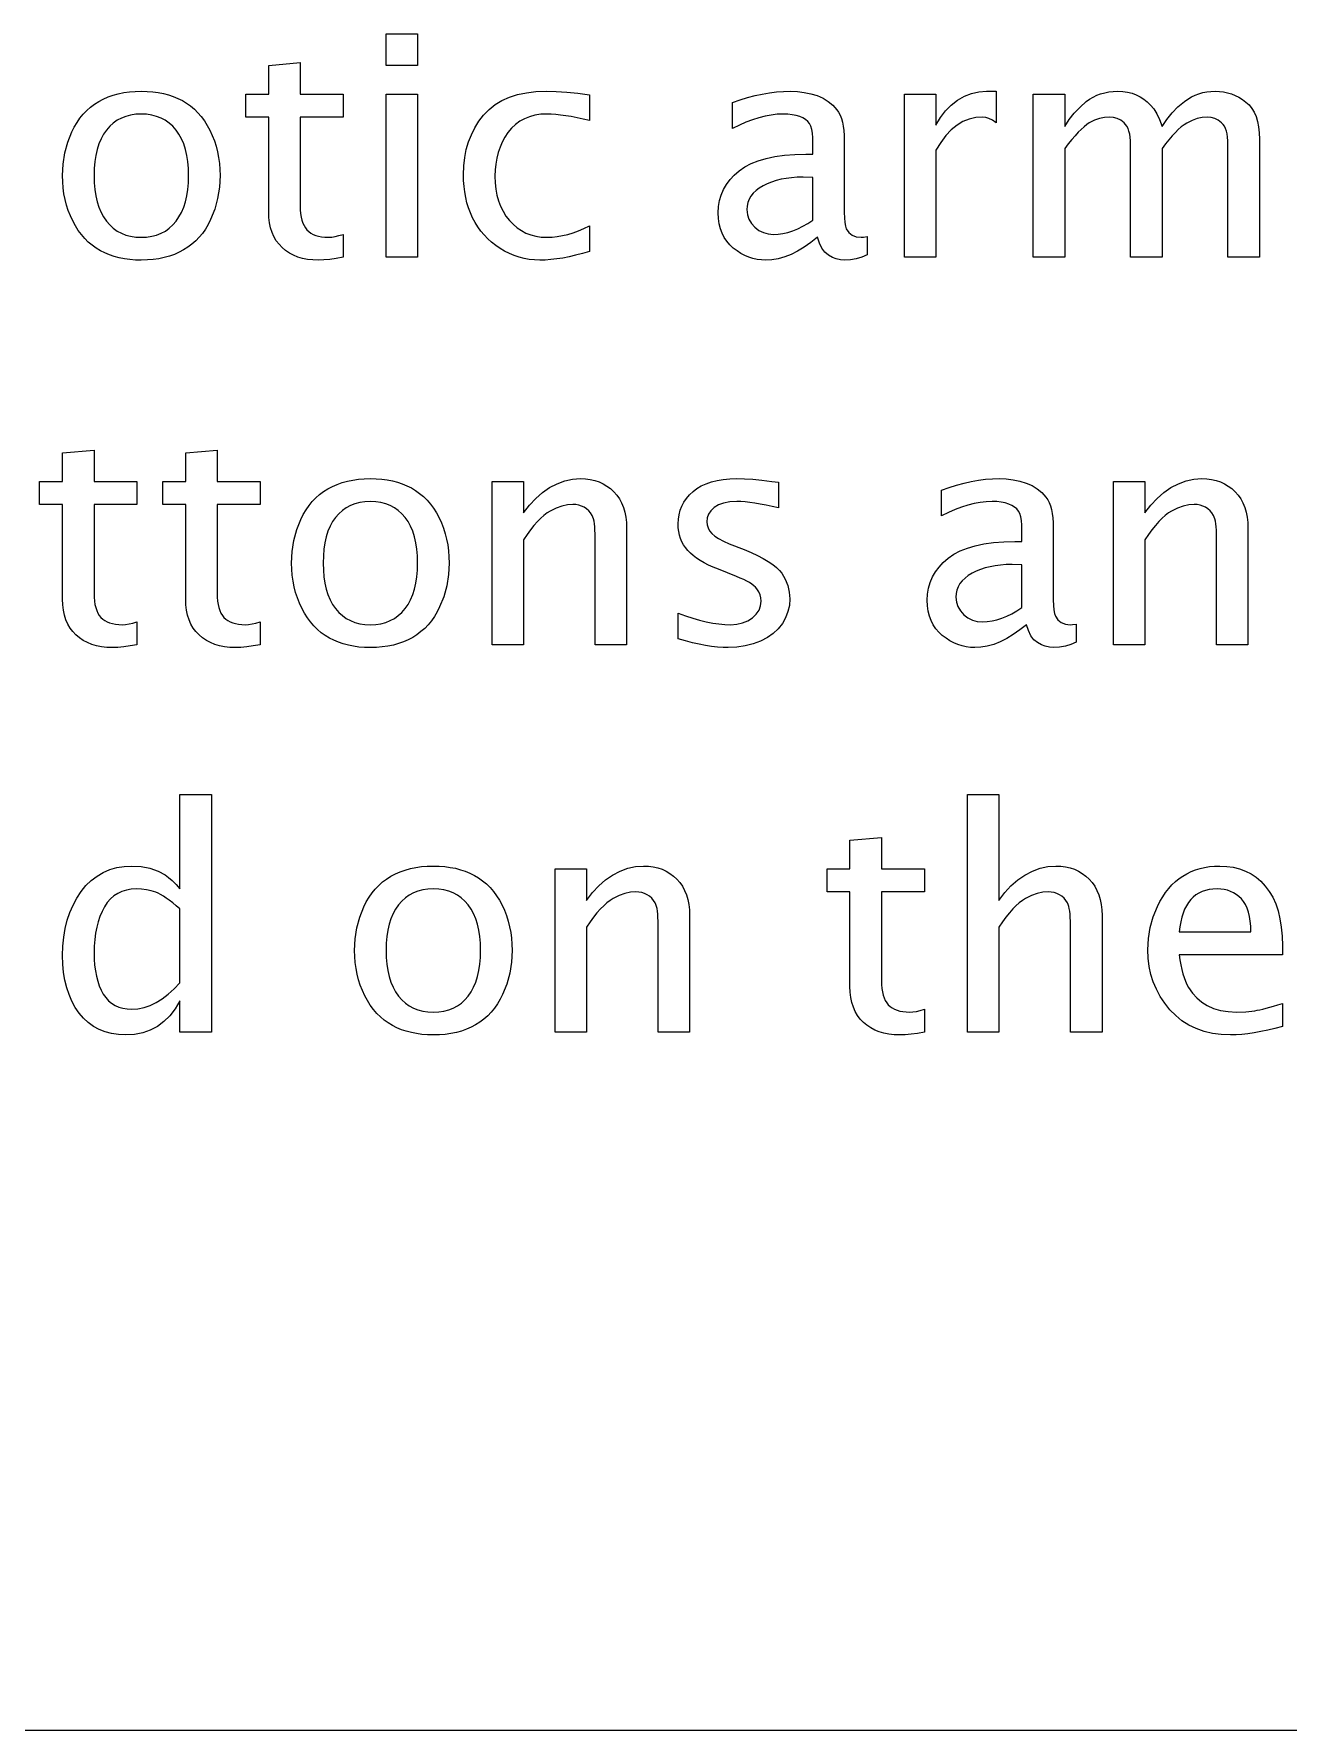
# Model space of a CAD drawing. Header units: inches. Extents: x 0 to 12, y -0.6 to 8.
# Drawn here: x 7.337 to 8.74, y 0 to 1.898 of the extents above; entities that cross this region are included whole.
import ezdxf

# ---------------------------------------------------------------- set-up
doc = ezdxf.new("R2010")
doc.units = ezdxf.units.IN
doc.header["$MEASUREMENT"] = 0

msp = doc.modelspace()

# ---------------------------------------------------------------- linework, layer by layer
at = {"color": 7, "linetype": 'Continuous'}
msp.add_line((0.5, 0), (11.5, 0), dxfattribs=at)
at = {"color": 7, "linetype": 'Continuous', "flags": 128}
for points in [[(7.7308, 1.8631), (7.7308, 1.8984), (7.7308, 1.8984), (7.766, 1.8984), (7.766, 1.8984), (7.766, 1.8631), (7.766, 1.8631), (7.7308, 1.8631)], [(7.6827, 1.6484), (7.675, 1.647), (7.6678, 1.646), (7.6612, 1.6454), (7.655, 1.6452), (7.655, 1.6452), (7.6488, 1.6454), (7.6429, 1.6461), (7.6373, 1.6472), (7.6321, 1.6487), (7.6272, 1.6507), (7.6226, 1.6531), (7.6183, 1.656), (7.6144, 1.6593), (7.6109, 1.663), (7.6078, 1.667), (7.6052, 1.6715), (7.6031, 1.6763), (7.6015, 1.6815), (7.6003, 1.6871), (7.5996, 1.693), (7.5994, 1.6993), (7.5994, 1.6993), (7.5994, 1.8054), (7.5994, 1.8054), (7.5737, 1.8054), (7.5737, 1.8054), (7.5737, 1.8311), (7.5737, 1.8311), (7.5994, 1.8311), (7.5994, 1.8311), (7.5994, 1.8631), (7.5994, 1.8631), (7.6346, 1.8663), (7.6346, 1.8663), (7.6346, 1.8311), (7.6346, 1.8311), (7.6827, 1.8311), (7.6827, 1.8311), (7.6827, 1.8054), (7.6827, 1.8054), (7.6346, 1.8054), (7.6346, 1.8054), (7.6346, 1.706), (7.6346, 1.706), (7.6347, 1.7015), (7.6351, 1.6973), (7.6357, 1.6934), (7.6365, 1.6899), (7.6376, 1.6867), (7.6389, 1.6838), (7.6404, 1.6812), (7.6422, 1.679), (7.6442, 1.6771), (7.6465, 1.6754), (7.6491, 1.674), (7.652, 1.6729), (7.6552, 1.672), (7.6586, 1.6713), (7.6623, 1.671), (7.6663, 1.6708), (7.6663, 1.6708), (7.6699, 1.671), (7.6738, 1.6716), (7.678, 1.6726), (7.6827, 1.674), (7.6827, 1.674), (7.6827, 1.6484)], [(7.4567, 1.6452), (7.4502, 1.6453), (7.444, 1.6458), (7.4379, 1.6467), (7.4321, 1.6478), (7.4264, 1.6493), (7.421, 1.6511), (7.4158, 1.6533), (7.4109, 1.6558), (7.4061, 1.6586), (7.4016, 1.6618), (7.3974, 1.6654), (7.3934, 1.6694), (7.3897, 1.6738), (7.3862, 1.6785), (7.383, 1.6836), (7.38, 1.6891), (7.3773, 1.6949), (7.375, 1.7008), (7.373, 1.7069), (7.3714, 1.7131), (7.3702, 1.7196), (7.3693, 1.7262), (7.3688, 1.7329), (7.3686, 1.7398), (7.3686, 1.7398), (7.3692, 1.7528), (7.3712, 1.7652), (7.3744, 1.7772), (7.379, 1.7887), (7.3817, 1.7942), (7.3848, 1.7993), (7.3881, 1.8041), (7.3917, 1.8086), (7.3956, 1.8126), (7.3998, 1.8164), (7.4043, 1.8197), (7.4092, 1.8228), (7.4142, 1.8255), (7.4196, 1.8278), (7.4251, 1.8298), (7.431, 1.8314), (7.437, 1.8327), (7.4434, 1.8336), (7.4499, 1.8341), (7.4567, 1.8343), (7.4567, 1.8343), (7.4632, 1.8341), (7.4695, 1.8336), (7.4756, 1.8328), (7.4814, 1.8317), (7.487, 1.8302), (7.4924, 1.8284), (7.4976, 1.8262), (7.5027, 1.8238), (7.5074, 1.821), (7.5119, 1.8178), (7.5162, 1.8142), (7.5202, 1.8102), (7.5239, 1.8058), (7.5274, 1.8011), (7.5306, 1.796), (7.5336, 1.7905), (7.5362, 1.7847), (7.5385, 1.7788), (7.5405, 1.7726), (7.5421, 1.7664), (7.5433, 1.76), (7.5442, 1.7534), (7.5447, 1.7467), (7.5449, 1.7398), (7.5449, 1.7398), (7.5442, 1.7268), (7.5422, 1.7142), (7.5389, 1.7021), (7.5343, 1.6906), (7.5316, 1.6851), (7.5285, 1.68), (7.5251, 1.6752), (7.5215, 1.6708), (7.5176, 1.6667), (7.5134, 1.663), (7.5089, 1.6596), (7.5041, 1.6566), (7.499, 1.654), (7.4938, 1.6516), (7.4882, 1.6496), (7.4825, 1.648), (7.4764, 1.6468), (7.4701, 1.6459), (7.4635, 1.6454), (7.4567, 1.6452)], [(7.7308, 1.6484), (7.7308, 1.8311), (7.7308, 1.8311), (7.766, 1.8311), (7.766, 1.8311), (7.766, 1.6484), (7.766, 1.6484), (7.7308, 1.6484)], [(7.9583, 1.6548), (7.9505, 1.6526), (7.9429, 1.6506), (7.9355, 1.6489), (7.9285, 1.6476), (7.9217, 1.6465), (7.9152, 1.6458), (7.9089, 1.6453), (7.9029, 1.6452), (7.9029, 1.6452), (7.8969, 1.6454), (7.891, 1.646), (7.8853, 1.647), (7.8796, 1.6484), (7.8741, 1.6503), (7.8687, 1.6526), (7.8634, 1.6552), (7.8583, 1.6583), (7.8534, 1.6617), (7.8488, 1.6653), (7.8445, 1.6692), (7.8404, 1.6734), (7.8368, 1.6778), (7.8334, 1.6825), (7.8304, 1.6875), (7.8276, 1.6927), (7.8252, 1.6981), (7.8231, 1.7037), (7.8213, 1.7094), (7.8199, 1.7154), (7.8188, 1.7215), (7.818, 1.7278), (7.8175, 1.7342), (7.8173, 1.7408), (7.8173, 1.7408), (7.8177, 1.7506), (7.8187, 1.76), (7.8205, 1.7689), (7.823, 1.7775), (7.8262, 1.7856), (7.83, 1.7934), (7.8346, 1.8006), (7.8399, 1.8075), (7.846, 1.8138), (7.8528, 1.8193), (7.8604, 1.8238), (7.8688, 1.8276), (7.8779, 1.8305), (7.8878, 1.8326), (7.8985, 1.8339), (7.91, 1.8343), (7.91, 1.8343), (7.9212, 1.834), (7.9329, 1.8333), (7.9454, 1.832), (7.9583, 1.8303), (7.9583, 1.8303), (7.9583, 1.8014), (7.9583, 1.8014), (7.9512, 1.8031), (7.9445, 1.8046), (7.938, 1.8058), (7.9319, 1.8068), (7.9261, 1.8076), (7.9207, 1.8082), (7.9156, 1.8086), (7.9109, 1.8087), (7.9109, 1.8087), (7.9038, 1.8084), (7.8973, 1.8073), (7.8912, 1.8057), (7.8855, 1.8035), (7.8803, 1.8006), (7.8755, 1.797), (7.8711, 1.7929), (7.8672, 1.788), (7.8638, 1.7828), (7.8608, 1.7773), (7.8583, 1.7715), (7.8562, 1.7655), (7.8546, 1.7593), (7.8535, 1.7528), (7.8528, 1.7461), (7.8526, 1.7391), (7.8526, 1.7391), (7.8528, 1.7317), (7.8536, 1.7246), (7.8548, 1.7179), (7.8566, 1.7115), (7.8589, 1.7055), (7.8617, 1.6999), (7.8649, 1.6946), (7.8687, 1.6897), (7.8729, 1.6853), (7.8775, 1.6814), (7.8822, 1.6782), (7.8873, 1.6755), (7.8927, 1.6735), (7.8984, 1.672), (7.9044, 1.6711), (7.9108, 1.6708), (7.9108, 1.6708), (7.9166, 1.671), (7.9224, 1.6716), (7.9283, 1.6726), (7.9342, 1.674), (7.9402, 1.6758), (7.9462, 1.678), (7.9522, 1.6806), (7.9583, 1.6837), (7.9583, 1.6837), (7.9583, 1.6548)], [(8.2135, 1.6708), (8.2061, 1.6649), (8.1987, 1.6597), (8.1914, 1.6553), (8.1841, 1.6517), (8.1769, 1.6488), (8.1697, 1.6468), (8.1627, 1.6456), (8.1557, 1.6452), (8.1557, 1.6452), (8.1508, 1.6454), (8.1461, 1.646), (8.1414, 1.6471), (8.1369, 1.6486), (8.1324, 1.6504), (8.1279, 1.6528), (8.1236, 1.6556), (8.1193, 1.6587), (8.1154, 1.6623), (8.112, 1.6663), (8.1091, 1.6706), (8.1068, 1.6753), (8.1049, 1.6804), (8.1036, 1.686), (8.1028, 1.6919), (8.1026, 1.6982), (8.1026, 1.6982), (8.1029, 1.7051), (8.104, 1.7118), (8.1059, 1.7181), (8.1084, 1.7242), (8.1117, 1.7299), (8.1157, 1.7353), (8.1204, 1.7404), (8.1259, 1.7452), (8.1322, 1.7496), (8.1393, 1.7533), (8.1474, 1.7565), (8.1562, 1.7591), (8.166, 1.7612), (8.1767, 1.7626), (8.1882, 1.7635), (8.2006, 1.7638), (8.2006, 1.7638), (8.2083, 1.7638), (8.2083, 1.7638), (8.2083, 1.7822), (8.2083, 1.7822), (8.2081, 1.7873), (8.2074, 1.7916), (8.2063, 1.7952), (8.2048, 1.798), (8.2028, 1.8004), (8.2002, 1.8025), (8.1972, 1.8043), (8.1937, 1.8058), (8.1897, 1.8071), (8.1853, 1.808), (8.1804, 1.8085), (8.175, 1.8087), (8.175, 1.8087), (8.1685, 1.8084), (8.1618, 1.8076), (8.155, 1.8064), (8.148, 1.8046), (8.1409, 1.8024), (8.1336, 1.7996), (8.1262, 1.7964), (8.1186, 1.7926), (8.1186, 1.7926), (8.1186, 1.8215), (8.1186, 1.8215), (8.1271, 1.8245), (8.1354, 1.8271), (8.1437, 1.8293), (8.1518, 1.8311), (8.1598, 1.8325), (8.1676, 1.8335), (8.1754, 1.8341), (8.183, 1.8343), (8.183, 1.8343), (8.1911, 1.834), (8.1988, 1.833), (8.2062, 1.8315), (8.2133, 1.8293), (8.2199, 1.8264), (8.2257, 1.8229), (8.2309, 1.8186), (8.2353, 1.8136), (8.2373, 1.8107), (8.2389, 1.8074), (8.2404, 1.8037), (8.2415, 1.7996), (8.2424, 1.7951), (8.2431, 1.7902), (8.2434, 1.7848), (8.2436, 1.7791), (8.2436, 1.7791), (8.2436, 1.6985), (8.2436, 1.6985), (8.2437, 1.6924), (8.2442, 1.6873), (8.2449, 1.6833), (8.2459, 1.6804), (8.2487, 1.6763), (8.2525, 1.6733), (8.2571, 1.6714), (8.2624, 1.6708), (8.2624, 1.6708), (8.2653, 1.671), (8.2692, 1.6715), (8.2692, 1.6715), (8.2692, 1.6512), (8.2692, 1.6512), (8.2633, 1.6486), (8.2571, 1.6467), (8.2506, 1.6456), (8.2438, 1.6452), (8.2438, 1.6452), (8.2392, 1.6455), (8.2347, 1.6466), (8.2303, 1.6483), (8.2259, 1.6507), (8.2219, 1.654), (8.2185, 1.6585), (8.2157, 1.6641), (8.2135, 1.6708)], [(8.3109, 1.6484), (8.3109, 1.8311), (8.3109, 1.8311), (8.3462, 1.8311), (8.3462, 1.8311), (8.3462, 1.7961), (8.3462, 1.7961), (8.3512, 1.8047), (8.3569, 1.8123), (8.3633, 1.8188), (8.3704, 1.8243), (8.3781, 1.8287), (8.3861, 1.8318), (8.3943, 1.8337), (8.4029, 1.8343), (8.4029, 1.8343), (8.4081, 1.8343), (8.4135, 1.8343), (8.4135, 1.8343), (8.4135, 1.799), (8.4135, 1.799), (8.4094, 1.8018), (8.4055, 1.8038), (8.4019, 1.805), (8.3984, 1.8054), (8.3984, 1.8054), (8.3908, 1.8048), (8.3835, 1.8031), (8.3765, 1.8002), (8.3698, 1.7961), (8.3634, 1.7909), (8.3573, 1.7846), (8.3516, 1.777), (8.3462, 1.7683), (8.3462, 1.7683), (8.3462, 1.6484), (8.3462, 1.6484), (8.3109, 1.6484)], [(8.4551, 1.6484), (8.4551, 1.8311), (8.4551, 1.8311), (8.4904, 1.8311), (8.4904, 1.8311), (8.4904, 1.7949), (8.4904, 1.7949), (8.4954, 1.8026), (8.5011, 1.8098), (8.5075, 1.8165), (8.5145, 1.8226), (8.5182, 1.8253), (8.5222, 1.8277), (8.5263, 1.8297), (8.5306, 1.8314), (8.5352, 1.8326), (8.5398, 1.8335), (8.5447, 1.8341), (8.5497, 1.8343), (8.5497, 1.8343), (8.5555, 1.834), (8.5608, 1.8333), (8.5659, 1.832), (8.5705, 1.8302), (8.5748, 1.828), (8.5789, 1.8253), (8.5828, 1.8223), (8.5865, 1.8188), (8.59, 1.8145), (8.5933, 1.8091), (8.5965, 1.8025), (8.5994, 1.7948), (8.5994, 1.7948), (8.6046, 1.8028), (8.6105, 1.8101), (8.6171, 1.8168), (8.6243, 1.8228), (8.6282, 1.8255), (8.6321, 1.8278), (8.6363, 1.8298), (8.6405, 1.8314), (8.6449, 1.8327), (8.6494, 1.8336), (8.6541, 1.8341), (8.6589, 1.8343), (8.6589, 1.8343), (8.6636, 1.8341), (8.6682, 1.8335), (8.6726, 1.8326), (8.6769, 1.8313), (8.6811, 1.8296), (8.6852, 1.8275), (8.6893, 1.825), (8.6931, 1.8222), (8.6967, 1.819), (8.6998, 1.8151), (8.7024, 1.8108), (8.7045, 1.8058), (8.7062, 1.8003), (8.7074, 1.7943), (8.7081, 1.7877), (8.7083, 1.7806), (8.7083, 1.7806), (8.7083, 1.6484), (8.7083, 1.6484), (8.6731, 1.6484), (8.6731, 1.6484), (8.6731, 1.7745), (8.6731, 1.7745), (8.673, 1.7789), (8.6726, 1.7828), (8.6721, 1.7864), (8.6713, 1.7896), (8.6703, 1.7925), (8.6691, 1.795), (8.6676, 1.7971), (8.6659, 1.7989), (8.6622, 1.8018), (8.6584, 1.8038), (8.6542, 1.805), (8.6499, 1.8054), (8.6499, 1.8054), (8.6444, 1.805), (8.6387, 1.8037), (8.6329, 1.8016), (8.627, 1.7986), (8.624, 1.7967), (8.6208, 1.7943), (8.6175, 1.7914), (8.6142, 1.7881), (8.6106, 1.7843), (8.607, 1.78), (8.6033, 1.7753), (8.5994, 1.7701), (8.5994, 1.7701), (8.5994, 1.6484), (8.5994, 1.6484), (8.5641, 1.6484), (8.5641, 1.6484), (8.5641, 1.7744), (8.5641, 1.7744), (8.564, 1.7788), (8.5637, 1.7827), (8.5631, 1.7863), (8.5623, 1.7896), (8.5612, 1.7925), (8.56, 1.795), (8.5585, 1.7971), (8.5568, 1.7989), (8.5531, 1.8018), (8.5492, 1.8038), (8.545, 1.805), (8.5405, 1.8054), (8.5405, 1.8054), (8.5349, 1.805), (8.5293, 1.8038), (8.5236, 1.8017), (8.5179, 1.7988), (8.515, 1.7969), (8.512, 1.7945), (8.5087, 1.7916), (8.5054, 1.7883), (8.5019, 1.7844), (8.4982, 1.7801), (8.4943, 1.7753), (8.4904, 1.77), (8.4904, 1.77), (8.4904, 1.6484), (8.4904, 1.6484), (8.4551, 1.6484)], [(7.4566, 1.6708), (7.4627, 1.6711), (7.4685, 1.6719), (7.4739, 1.6733), (7.479, 1.6753), (7.4837, 1.6778), (7.488, 1.6809), (7.492, 1.6846), (7.4957, 1.6888), (7.4989, 1.6935), (7.5018, 1.6987), (7.5042, 1.7044), (7.5062, 1.7105), (7.5077, 1.7172), (7.5088, 1.7243), (7.5094, 1.7318), (7.5096, 1.7398), (7.5096, 1.7398), (7.5094, 1.7479), (7.5088, 1.7555), (7.5077, 1.7625), (7.5061, 1.7692), (7.5042, 1.7753), (7.5018, 1.781), (7.4989, 1.7861), (7.4956, 1.7908), (7.492, 1.795), (7.488, 1.7986), (7.4836, 1.8017), (7.4789, 1.8042), (7.4739, 1.8061), (7.4684, 1.8075), (7.4627, 1.8084), (7.4566, 1.8087), (7.4566, 1.8087), (7.4506, 1.8084), (7.4448, 1.8075), (7.4395, 1.8061), (7.4344, 1.8042), (7.4297, 1.8017), (7.4254, 1.7986), (7.4214, 1.795), (7.4177, 1.7908), (7.4145, 1.7861), (7.4117, 1.781), (7.4093, 1.7753), (7.4073, 1.7692), (7.4058, 1.7625), (7.4047, 1.7555), (7.404, 1.7479), (7.4038, 1.7398), (7.4038, 1.7398), (7.404, 1.7318), (7.4047, 1.7243), (7.4058, 1.7172), (7.4073, 1.7105), (7.4093, 1.7044), (7.4117, 1.6987), (7.4145, 1.6935), (7.4177, 1.6888), (7.4214, 1.6846), (7.4254, 1.6809), (7.4297, 1.6778), (7.4344, 1.6753), (7.4395, 1.6733), (7.4448, 1.6719), (7.4506, 1.6711), (7.4566, 1.6708)], [(8.2083, 1.6901), (8.2083, 1.7378), (8.2083, 1.7378), (8.1975, 1.7381), (8.1975, 1.7381), (8.1909, 1.738), (8.1846, 1.7375), (8.1786, 1.7367), (8.1729, 1.7357), (8.1675, 1.7343), (8.1623, 1.7326), (8.1574, 1.7306), (8.1527, 1.7283), (8.1484, 1.7258), (8.1448, 1.723), (8.1417, 1.72), (8.1391, 1.7168), (8.1372, 1.7133), (8.1358, 1.7096), (8.1349, 1.7058), (8.1346, 1.7017), (8.1346, 1.7017), (8.1352, 1.6961), (8.1368, 1.691), (8.1396, 1.6863), (8.1435, 1.682), (8.1481, 1.6785), (8.1531, 1.676), (8.1585, 1.6745), (8.1643, 1.674), (8.1643, 1.674), (8.1696, 1.6743), (8.175, 1.675), (8.1804, 1.6763), (8.1859, 1.678), (8.1915, 1.6803), (8.1971, 1.6831), (8.2027, 1.6863), (8.2083, 1.6901)], [(7.4519, 1.2148), (7.4442, 1.2134), (7.437, 1.2124), (7.4304, 1.2118), (7.4243, 1.2116), (7.4243, 1.2116), (7.4181, 1.2118), (7.4122, 1.2125), (7.4066, 1.2136), (7.4013, 1.2151), (7.3964, 1.2171), (7.3918, 1.2195), (7.3876, 1.2224), (7.3836, 1.2257), (7.3801, 1.2294), (7.3771, 1.2334), (7.3744, 1.2379), (7.3723, 1.2427), (7.3707, 1.2479), (7.3695, 1.2535), (7.3688, 1.2594), (7.3686, 1.2657), (7.3686, 1.2657), (7.3686, 1.3718), (7.3686, 1.3718), (7.3429, 1.3718), (7.3429, 1.3718), (7.3429, 1.3975), (7.3429, 1.3975), (7.3686, 1.3975), (7.3686, 1.3975), (7.3686, 1.4295), (7.3686, 1.4295), (7.4038, 1.4327), (7.4038, 1.4327), (7.4038, 1.3975), (7.4038, 1.3975), (7.4519, 1.3975), (7.4519, 1.3975), (7.4519, 1.3718), (7.4519, 1.3718), (7.4038, 1.3718), (7.4038, 1.3718), (7.4038, 1.2724), (7.4038, 1.2724), (7.4039, 1.2679), (7.4043, 1.2637), (7.4049, 1.2598), (7.4057, 1.2563), (7.4068, 1.2531), (7.4081, 1.2502), (7.4097, 1.2476), (7.4114, 1.2454), (7.4135, 1.2435), (7.4158, 1.2418), (7.4184, 1.2404), (7.4213, 1.2393), (7.4244, 1.2384), (7.4278, 1.2377), (7.4315, 1.2374), (7.4355, 1.2372), (7.4355, 1.2372), (7.4391, 1.2374), (7.443, 1.238), (7.4473, 1.239), (7.4519, 1.2404), (7.4519, 1.2404), (7.4519, 1.2148)], [(7.5897, 1.2148), (7.582, 1.2134), (7.5749, 1.2124), (7.5682, 1.2118), (7.5621, 1.2116), (7.5621, 1.2116), (7.5559, 1.2118), (7.55, 1.2125), (7.5444, 1.2136), (7.5392, 1.2151), (7.5342, 1.2171), (7.5296, 1.2195), (7.5254, 1.2224), (7.5214, 1.2257), (7.5179, 1.2294), (7.5149, 1.2334), (7.5123, 1.2379), (7.5102, 1.2427), (7.5085, 1.2479), (7.5074, 1.2535), (7.5067, 1.2594), (7.5064, 1.2657), (7.5064, 1.2657), (7.5064, 1.3718), (7.5064, 1.3718), (7.4808, 1.3718), (7.4808, 1.3718), (7.4808, 1.3975), (7.4808, 1.3975), (7.5064, 1.3975), (7.5064, 1.3975), (7.5064, 1.4295), (7.5064, 1.4295), (7.5417, 1.4327), (7.5417, 1.4327), (7.5417, 1.3975), (7.5417, 1.3975), (7.5897, 1.3975), (7.5897, 1.3975), (7.5897, 1.3718), (7.5897, 1.3718), (7.5417, 1.3718), (7.5417, 1.3718), (7.5417, 1.2724), (7.5417, 1.2724), (7.5418, 1.2679), (7.5421, 1.2637), (7.5427, 1.2598), (7.5436, 1.2563), (7.5446, 1.2531), (7.5459, 1.2502), (7.5475, 1.2476), (7.5492, 1.2454), (7.5513, 1.2435), (7.5536, 1.2418), (7.5562, 1.2404), (7.5591, 1.2393), (7.5622, 1.2384), (7.5657, 1.2377), (7.5694, 1.2374), (7.5734, 1.2372), (7.5734, 1.2372), (7.5769, 1.2374), (7.5808, 1.238), (7.5851, 1.239), (7.5897, 1.2404), (7.5897, 1.2404), (7.5897, 1.2148)], [(7.7131, 1.2116), (7.7066, 1.2117), (7.7004, 1.2122), (7.6943, 1.2131), (7.6885, 1.2142), (7.6828, 1.2157), (7.6774, 1.2175), (7.6722, 1.2197), (7.6673, 1.2222), (7.6625, 1.225), (7.6581, 1.2282), (7.6538, 1.2318), (7.6498, 1.2358), (7.6461, 1.2402), (7.6426, 1.2449), (7.6394, 1.25), (7.6364, 1.2555), (7.6337, 1.2613), (7.6314, 1.2672), (7.6295, 1.2733), (7.6279, 1.2795), (7.6266, 1.286), (7.6257, 1.2926), (7.6252, 1.2993), (7.625, 1.3062), (7.625, 1.3062), (7.6257, 1.3192), (7.6276, 1.3316), (7.6308, 1.3436), (7.6354, 1.3551), (7.6381, 1.3606), (7.6412, 1.3657), (7.6445, 1.3705), (7.6481, 1.375), (7.652, 1.379), (7.6562, 1.3828), (7.6608, 1.3861), (7.6656, 1.3892), (7.6706, 1.3919), (7.676, 1.3942), (7.6815, 1.3962), (7.6874, 1.3978), (7.6935, 1.3991), (7.6998, 1.4), (7.7063, 1.4005), (7.7131, 1.4007), (7.7131, 1.4007), (7.7197, 1.4005), (7.7259, 1.4), (7.732, 1.3992), (7.7378, 1.3981), (7.7434, 1.3966), (7.7488, 1.3948), (7.7541, 1.3926), (7.7591, 1.3902), (7.7638, 1.3874), (7.7683, 1.3842), (7.7726, 1.3806), (7.7766, 1.3766), (7.7803, 1.3722), (7.7838, 1.3675), (7.787, 1.3624), (7.79, 1.3569), (7.7926, 1.3511), (7.7949, 1.3452), (7.7969, 1.339), (7.7985, 1.3328), (7.7997, 1.3264), (7.8006, 1.3198), (7.8011, 1.3131), (7.8013, 1.3062), (7.8013, 1.3062), (7.8006, 1.2932), (7.7986, 1.2806), (7.7953, 1.2685), (7.7907, 1.257), (7.788, 1.2515), (7.7849, 1.2464), (7.7816, 1.2416), (7.7779, 1.2372), (7.774, 1.2331), (7.7698, 1.2294), (7.7653, 1.226), (7.7605, 1.223), (7.7555, 1.2204), (7.7502, 1.218), (7.7446, 1.216), (7.7389, 1.2144), (7.7328, 1.2132), (7.7265, 1.2123), (7.72, 1.2118), (7.7131, 1.2116)], [(7.8494, 1.2148), (7.8494, 1.3975), (7.8494, 1.3975), (7.8846, 1.3975), (7.8846, 1.3975), (7.8846, 1.3622), (7.8846, 1.3622), (7.8911, 1.3709), (7.8982, 1.3785), (7.9057, 1.3851), (7.9138, 1.3906), (7.9222, 1.395), (7.9307, 1.3982), (7.9394, 1.4), (7.9482, 1.4007), (7.9482, 1.4007), (7.9539, 1.4004), (7.9592, 1.3998), (7.9643, 1.3986), (7.9691, 1.397), (7.9737, 1.395), (7.9779, 1.3924), (7.9819, 1.3895), (7.9856, 1.386), (7.989, 1.3822), (7.9919, 1.378), (7.9944, 1.3734), (7.9964, 1.3685), (7.998, 1.3633), (7.9991, 1.3577), (7.9998, 1.3517), (8, 1.3454), (8, 1.3454), (8, 1.2148), (8, 1.2148), (7.9647, 1.2148), (7.9647, 1.2148), (7.9647, 1.3344), (7.9647, 1.3344), (7.9647, 1.3389), (7.9645, 1.343), (7.9643, 1.3468), (7.9639, 1.3501), (7.9635, 1.353), (7.9629, 1.3555), (7.9622, 1.3576), (7.9615, 1.3593), (7.9597, 1.3622), (7.9576, 1.3646), (7.9551, 1.3668), (7.9524, 1.3686), (7.9494, 1.37), (7.9464, 1.371), (7.9432, 1.3716), (7.9399, 1.3718), (7.9399, 1.3718), (7.9339, 1.3714), (7.9276, 1.37), (7.9211, 1.3676), (7.9144, 1.3643), (7.9109, 1.3622), (7.9074, 1.3595), (7.9038, 1.3563), (7.9001, 1.3526), (7.8963, 1.3483), (7.8925, 1.3434), (7.8886, 1.3381), (7.8846, 1.3322), (7.8846, 1.3322), (7.8846, 1.2148), (7.8846, 1.2148), (7.8494, 1.2148)], [(8.0577, 1.2212), (8.0577, 1.2501), (8.0577, 1.2501), (8.066, 1.247), (8.074, 1.2444), (8.0817, 1.2422), (8.0892, 1.2404), (8.0964, 1.239), (8.1033, 1.238), (8.1099, 1.2374), (8.1163, 1.2372), (8.1163, 1.2372), (8.1233, 1.2377), (8.1298, 1.2391), (8.1356, 1.2415), (8.1408, 1.2448), (8.1451, 1.2488), (8.1482, 1.2533), (8.15, 1.2583), (8.1506, 1.2637), (8.1506, 1.2637), (8.1503, 1.2672), (8.1494, 1.2707), (8.1478, 1.2741), (8.1457, 1.2775), (8.1457, 1.2775), (8.1442, 1.2792), (8.1424, 1.2808), (8.1402, 1.2826), (8.1376, 1.2843), (8.1345, 1.286), (8.1311, 1.2877), (8.1272, 1.2894), (8.1229, 1.2911), (8.1229, 1.2911), (8.1027, 1.2992), (8.1027, 1.2992), (8.097, 1.3015), (8.0917, 1.3039), (8.0869, 1.3064), (8.0824, 1.309), (8.0783, 1.3117), (8.0746, 1.3145), (8.0714, 1.3174), (8.0685, 1.3204), (8.0685, 1.3204), (8.066, 1.3235), (8.0638, 1.3267), (8.0619, 1.3301), (8.0604, 1.3337), (8.0592, 1.3375), (8.0583, 1.3414), (8.0578, 1.3456), (8.0577, 1.3499), (8.0577, 1.3499), (8.0579, 1.3552), (8.0587, 1.3603), (8.06, 1.3652), (8.0618, 1.3698), (8.0642, 1.3743), (8.067, 1.3785), (8.0704, 1.3824), (8.0743, 1.3862), (8.0787, 1.3896), (8.0836, 1.3925), (8.089, 1.395), (8.0949, 1.3971), (8.1013, 1.3986), (8.1081, 1.3998), (8.1155, 1.4004), (8.1234, 1.4007), (8.1234, 1.4007), (8.1318, 1.4005), (8.1412, 1.3999), (8.1514, 1.399), (8.1627, 1.3976), (8.1627, 1.3976), (8.1699, 1.3967), (8.1699, 1.3967), (8.1699, 1.3678), (8.1699, 1.3678), (8.1628, 1.3695), (8.156, 1.371), (8.1496, 1.3722), (8.1436, 1.3732), (8.138, 1.374), (8.1327, 1.3746), (8.1278, 1.375), (8.1232, 1.3751), (8.1232, 1.3751), (8.1154, 1.3746), (8.1085, 1.3733), (8.1028, 1.3712), (8.0981, 1.3683), (8.0944, 1.3648), (8.0918, 1.361), (8.0902, 1.3568), (8.0897, 1.3524), (8.0897, 1.3524), (8.0901, 1.3489), (8.0911, 1.3455), (8.0928, 1.3423), (8.0953, 1.3394), (8.0953, 1.3394), (8.0986, 1.3364), (8.1029, 1.3335), (8.1083, 1.3306), (8.1148, 1.3277), (8.1148, 1.3277), (8.1314, 1.3212), (8.1314, 1.3212), (8.1393, 1.3179), (8.1465, 1.3145), (8.1529, 1.3112), (8.1586, 1.3079), (8.1635, 1.3046), (8.1676, 1.3013), (8.171, 1.298), (8.1736, 1.2947), (8.1736, 1.2947), (8.1776, 1.288), (8.1804, 1.2809), (8.1821, 1.2736), (8.1827, 1.266), (8.1827, 1.266), (8.1822, 1.2588), (8.1806, 1.2518), (8.178, 1.245), (8.1744, 1.2385), (8.1697, 1.2326), (8.1641, 1.2273), (8.1575, 1.2227), (8.1499, 1.2188), (8.1416, 1.2156), (8.1328, 1.2134), (8.1235, 1.212), (8.1138, 1.2116), (8.1138, 1.2116), (8.1079, 1.2117), (8.1017, 1.2122), (8.0951, 1.2129), (8.0882, 1.214), (8.0811, 1.2153), (8.0736, 1.217), (8.0658, 1.219), (8.0577, 1.2212)], [(8.4475, 1.2372), (8.4401, 1.2313), (8.4327, 1.2261), (8.4254, 1.2217), (8.4181, 1.218), (8.4109, 1.2152), (8.4037, 1.2132), (8.3966, 1.212), (8.3897, 1.2116), (8.3897, 1.2116), (8.3848, 1.2118), (8.3801, 1.2124), (8.3754, 1.2135), (8.3708, 1.215), (8.3663, 1.2168), (8.3619, 1.2192), (8.3576, 1.222), (8.3533, 1.2251), (8.3494, 1.2287), (8.346, 1.2327), (8.3431, 1.237), (8.3407, 1.2417), (8.3389, 1.2468), (8.3376, 1.2524), (8.3368, 1.2583), (8.3365, 1.2646), (8.3365, 1.2646), (8.3369, 1.2715), (8.338, 1.2782), (8.3398, 1.2845), (8.3424, 1.2906), (8.3457, 1.2963), (8.3497, 1.3017), (8.3544, 1.3068), (8.3599, 1.3116), (8.3661, 1.316), (8.3733, 1.3197), (8.3814, 1.3229), (8.3902, 1.3255), (8.4, 1.3276), (8.4107, 1.329), (8.4222, 1.3299), (8.4345, 1.3302), (8.4345, 1.3302), (8.4423, 1.3302), (8.4423, 1.3302), (8.4423, 1.3486), (8.4423, 1.3486), (8.4421, 1.3537), (8.4414, 1.358), (8.4403, 1.3616), (8.4388, 1.3644), (8.4367, 1.3668), (8.4342, 1.3689), (8.4312, 1.3707), (8.4277, 1.3722), (8.4237, 1.3735), (8.4193, 1.3743), (8.4144, 1.3749), (8.409, 1.3751), (8.409, 1.3751), (8.4025, 1.3748), (8.3958, 1.374), (8.389, 1.3728), (8.382, 1.371), (8.3748, 1.3688), (8.3676, 1.366), (8.3601, 1.3628), (8.3526, 1.359), (8.3526, 1.359), (8.3526, 1.3879), (8.3526, 1.3879), (8.361, 1.3909), (8.3694, 1.3935), (8.3777, 1.3957), (8.3858, 1.3975), (8.3937, 1.3989), (8.4016, 1.3999), (8.4094, 1.4005), (8.417, 1.4007), (8.417, 1.4007), (8.425, 1.4004), (8.4328, 1.3994), (8.4402, 1.3979), (8.4473, 1.3957), (8.4538, 1.3928), (8.4597, 1.3893), (8.4648, 1.385), (8.4693, 1.38), (8.4713, 1.3771), (8.4729, 1.3738), (8.4744, 1.3701), (8.4755, 1.366), (8.4764, 1.3615), (8.4771, 1.3566), (8.4774, 1.3512), (8.4776, 1.3455), (8.4776, 1.3455), (8.4776, 1.2649), (8.4776, 1.2649), (8.4777, 1.2588), (8.4782, 1.2537), (8.4789, 1.2497), (8.4799, 1.2468), (8.4827, 1.2427), (8.4865, 1.2397), (8.4911, 1.2378), (8.4963, 1.2372), (8.4963, 1.2372), (8.4992, 1.2374), (8.5032, 1.2379), (8.5032, 1.2379), (8.5032, 1.2176), (8.5032, 1.2176), (8.4973, 1.215), (8.4911, 1.2131), (8.4846, 1.212), (8.4778, 1.2116), (8.4778, 1.2116), (8.4732, 1.2119), (8.4686, 1.213), (8.4642, 1.2147), (8.4599, 1.2171), (8.4559, 1.2204), (8.4525, 1.2249), (8.4497, 1.2305), (8.4475, 1.2372)], [(8.5449, 1.2148), (8.5449, 1.3975), (8.5449, 1.3975), (8.5801, 1.3975), (8.5801, 1.3975), (8.5801, 1.3622), (8.5801, 1.3622), (8.5866, 1.3709), (8.5937, 1.3785), (8.6012, 1.3851), (8.6093, 1.3906), (8.6177, 1.395), (8.6262, 1.3982), (8.6349, 1.4), (8.6437, 1.4007), (8.6437, 1.4007), (8.6494, 1.4004), (8.6547, 1.3998), (8.6598, 1.3986), (8.6646, 1.397), (8.6692, 1.395), (8.6734, 1.3924), (8.6774, 1.3895), (8.6811, 1.386), (8.6845, 1.3822), (8.6874, 1.378), (8.6899, 1.3734), (8.6919, 1.3685), (8.6935, 1.3633), (8.6946, 1.3577), (8.6953, 1.3517), (8.6955, 1.3454), (8.6955, 1.3454), (8.6955, 1.2148), (8.6955, 1.2148), (8.6603, 1.2148), (8.6603, 1.2148), (8.6603, 1.3344), (8.6603, 1.3344), (8.6602, 1.3389), (8.6601, 1.343), (8.6598, 1.3468), (8.6595, 1.3501), (8.659, 1.353), (8.6584, 1.3555), (8.6578, 1.3576), (8.657, 1.3593), (8.6552, 1.3622), (8.6531, 1.3646), (8.6506, 1.3668), (8.6479, 1.3686), (8.6449, 1.37), (8.6419, 1.371), (8.6387, 1.3716), (8.6354, 1.3718), (8.6354, 1.3718), (8.6294, 1.3714), (8.6231, 1.37), (8.6166, 1.3676), (8.6099, 1.3643), (8.6064, 1.3622), (8.6029, 1.3595), (8.5993, 1.3563), (8.5956, 1.3526), (8.5918, 1.3483), (8.588, 1.3434), (8.5841, 1.3381), (8.5801, 1.3322), (8.5801, 1.3322), (8.5801, 1.2148), (8.5801, 1.2148), (8.5449, 1.2148)], [(7.713, 1.2372), (7.7192, 1.2375), (7.7249, 1.2383), (7.7303, 1.2397), (7.7354, 1.2417), (7.7401, 1.2442), (7.7444, 1.2473), (7.7484, 1.251), (7.7521, 1.2552), (7.7554, 1.2599), (7.7582, 1.2651), (7.7606, 1.2708), (7.7626, 1.2769), (7.7641, 1.2836), (7.7652, 1.2907), (7.7658, 1.2982), (7.766, 1.3062), (7.766, 1.3062), (7.7658, 1.3143), (7.7652, 1.3219), (7.7641, 1.3289), (7.7625, 1.3356), (7.7606, 1.3417), (7.7582, 1.3474), (7.7553, 1.3525), (7.7521, 1.3572), (7.7484, 1.3614), (7.7444, 1.365), (7.74, 1.3681), (7.7353, 1.3706), (7.7303, 1.3725), (7.7249, 1.3739), (7.7192, 1.3747), (7.713, 1.3751), (7.713, 1.3751), (7.707, 1.3747), (7.7012, 1.3739), (7.6959, 1.3725), (7.6908, 1.3706), (7.6861, 1.3681), (7.6818, 1.365), (7.6778, 1.3614), (7.6741, 1.3572), (7.6709, 1.3525), (7.6681, 1.3474), (7.6657, 1.3417), (7.6637, 1.3356), (7.6622, 1.3289), (7.6611, 1.3219), (7.6605, 1.3143), (7.6603, 1.3062), (7.6603, 1.3062), (7.6605, 1.2982), (7.6611, 1.2907), (7.6622, 1.2836), (7.6637, 1.2769), (7.6657, 1.2708), (7.6681, 1.2651), (7.6709, 1.2599), (7.6741, 1.2552), (7.6778, 1.251), (7.6818, 1.2473), (7.6861, 1.2442), (7.6908, 1.2417), (7.6959, 1.2397), (7.7012, 1.2383), (7.707, 1.2375), (7.713, 1.2372)], [(8.4423, 1.2565), (8.4423, 1.3042), (8.4423, 1.3042), (8.4314, 1.3045), (8.4314, 1.3045), (8.4249, 1.3044), (8.4186, 1.3039), (8.4126, 1.3031), (8.4069, 1.3021), (8.4014, 1.3007), (8.3962, 1.299), (8.3913, 1.297), (8.3867, 1.2947), (8.3824, 1.2922), (8.3788, 1.2894), (8.3757, 1.2864), (8.3731, 1.2832), (8.3711, 1.2797), (8.3697, 1.276), (8.3689, 1.2722), (8.3686, 1.2681), (8.3686, 1.2681), (8.3691, 1.2625), (8.3708, 1.2574), (8.3736, 1.2527), (8.3775, 1.2484), (8.3821, 1.2449), (8.3871, 1.2424), (8.3925, 1.2409), (8.3982, 1.2404), (8.3982, 1.2404), (8.4036, 1.2407), (8.409, 1.2414), (8.4144, 1.2427), (8.4199, 1.2444), (8.4254, 1.2467), (8.431, 1.2495), (8.4366, 1.2527), (8.4423, 1.2565)], [(7.5, 0.7812), (7.5, 0.8161), (7.5, 0.8161), (7.4946, 0.8072), (7.4886, 0.7995), (7.482, 0.7929), (7.4747, 0.7876), (7.4668, 0.7833), (7.4583, 0.7804), (7.4491, 0.7786), (7.4393, 0.778), (7.4393, 0.778), (7.4311, 0.7784), (7.4234, 0.7795), (7.4162, 0.7814), (7.4095, 0.7841), (7.4031, 0.7876), (7.3973, 0.7918), (7.392, 0.7968), (7.3871, 0.8025), (7.3828, 0.8089), (7.379, 0.8158), (7.3759, 0.8231), (7.3732, 0.8309), (7.3712, 0.8392), (7.3697, 0.848), (7.3689, 0.8573), (7.3686, 0.867), (7.3686, 0.867), (7.3689, 0.8775), (7.3699, 0.8876), (7.3715, 0.8972), (7.3738, 0.9063), (7.3767, 0.9151), (7.3803, 0.9233), (7.3845, 0.9311), (7.3894, 0.9385), (7.3948, 0.9452), (7.4007, 0.951), (7.4072, 0.9559), (7.414, 0.9599), (7.4214, 0.9631), (7.4292, 0.9653), (7.4376, 0.9666), (7.4463, 0.9671), (7.4463, 0.9671), (7.4566, 0.9664), (7.4664, 0.9645), (7.4755, 0.9613), (7.4835, 0.9571), (7.4873, 0.9544), (7.4913, 0.9508), (7.4956, 0.9465), (7.5, 0.9414), (7.5, 0.9414), (7.5, 1.0472), (7.5, 1.0472), (7.5353, 1.0472), (7.5353, 1.0472), (7.5353, 0.7812), (7.5353, 0.7812), (7.5, 0.7812)], [(8.3814, 0.7812), (8.3814, 1.0472), (8.3814, 1.0472), (8.4167, 1.0472), (8.4167, 1.0472), (8.4167, 0.9286), (8.4167, 0.9286), (8.4232, 0.9373), (8.4302, 0.9449), (8.4378, 0.9515), (8.4458, 0.957), (8.4542, 0.9614), (8.4627, 0.9646), (8.4715, 0.9664), (8.4803, 0.9671), (8.4803, 0.9671), (8.4859, 0.9668), (8.4913, 0.9662), (8.4963, 0.965), (8.5012, 0.9634), (8.5057, 0.9614), (8.51, 0.9588), (8.514, 0.9559), (8.5177, 0.9524), (8.521, 0.9486), (8.524, 0.9444), (8.5264, 0.9398), (8.5284, 0.9349), (8.53, 0.9297), (8.5311, 0.9241), (8.5319, 0.9181), (8.5321, 0.9118), (8.5321, 0.9118), (8.5321, 0.7812), (8.5321, 0.7812), (8.4968, 0.7812), (8.4968, 0.7812), (8.4968, 0.9008), (8.4968, 0.9008), (8.4967, 0.9053), (8.4966, 0.9094), (8.4963, 0.9132), (8.496, 0.9165), (8.4955, 0.9194), (8.4949, 0.9219), (8.4943, 0.924), (8.4935, 0.9257), (8.4917, 0.9286), (8.4896, 0.931), (8.4872, 0.9332), (8.4844, 0.935), (8.4815, 0.9364), (8.4784, 0.9374), (8.4752, 0.938), (8.472, 0.9382), (8.472, 0.9382), (8.4659, 0.9378), (8.4597, 0.9364), (8.4532, 0.934), (8.4464, 0.9307), (8.443, 0.9286), (8.4395, 0.9259), (8.4358, 0.9227), (8.4321, 0.919), (8.4284, 0.9147), (8.4246, 0.9098), (8.4207, 0.9045), (8.4167, 0.8986), (8.4167, 0.8986), (8.4167, 0.7812), (8.4167, 0.7812), (8.3814, 0.7812)], [(8.3333, 0.7812), (8.3256, 0.7798), (8.3185, 0.7788), (8.3118, 0.7782), (8.3057, 0.778), (8.3057, 0.778), (8.2995, 0.7782), (8.2936, 0.7789), (8.288, 0.78), (8.2828, 0.7815), (8.2778, 0.7835), (8.2732, 0.7859), (8.269, 0.7888), (8.265, 0.7921), (8.2615, 0.7958), (8.2585, 0.7998), (8.2559, 0.8043), (8.2538, 0.8091), (8.2521, 0.8143), (8.251, 0.8199), (8.2503, 0.8258), (8.25, 0.8321), (8.25, 0.8321), (8.25, 0.9382), (8.25, 0.9382), (8.2244, 0.9382), (8.2244, 0.9382), (8.2244, 0.9639), (8.2244, 0.9639), (8.25, 0.9639), (8.25, 0.9639), (8.25, 0.9959), (8.25, 0.9959), (8.2853, 0.9991), (8.2853, 0.9991), (8.2853, 0.9639), (8.2853, 0.9639), (8.3333, 0.9639), (8.3333, 0.9639), (8.3333, 0.9382), (8.3333, 0.9382), (8.2853, 0.9382), (8.2853, 0.9382), (8.2853, 0.8388), (8.2853, 0.8388), (8.2854, 0.8343), (8.2857, 0.8301), (8.2863, 0.8262), (8.2872, 0.8227), (8.2882, 0.8195), (8.2895, 0.8165), (8.2911, 0.814), (8.2928, 0.8118), (8.2949, 0.8099), (8.2972, 0.8082), (8.2998, 0.8068), (8.3027, 0.8057), (8.3058, 0.8048), (8.3092, 0.8041), (8.313, 0.8038), (8.317, 0.8036), (8.317, 0.8036), (8.3205, 0.8038), (8.3244, 0.8044), (8.3287, 0.8054), (8.3333, 0.8068), (8.3333, 0.8068), (8.3333, 0.7812)], [(7.7837, 0.778), (7.7771, 0.7781), (7.7709, 0.7786), (7.7648, 0.7795), (7.759, 0.7806), (7.7534, 0.7821), (7.7479, 0.7839), (7.7427, 0.7861), (7.7378, 0.7886), (7.733, 0.7914), (7.7286, 0.7946), (7.7243, 0.7982), (7.7203, 0.8022), (7.7166, 0.8066), (7.7131, 0.8113), (7.7099, 0.8164), (7.7069, 0.8219), (7.7042, 0.8277), (7.7019, 0.8336), (7.7, 0.8397), (7.6984, 0.8459), (7.6971, 0.8524), (7.6962, 0.859), (7.6957, 0.8657), (7.6955, 0.8726), (7.6955, 0.8726), (7.6962, 0.8856), (7.6981, 0.898), (7.7013, 0.91), (7.7059, 0.9215), (7.7086, 0.927), (7.7117, 0.9321), (7.715, 0.9369), (7.7186, 0.9413), (7.7226, 0.9454), (7.7268, 0.9492), (7.7313, 0.9525), (7.7361, 0.9556), (7.7411, 0.9583), (7.7465, 0.9606), (7.7521, 0.9626), (7.7579, 0.9642), (7.764, 0.9655), (7.7703, 0.9664), (7.7768, 0.9669), (7.7837, 0.9671), (7.7837, 0.9671), (7.7902, 0.9669), (7.7964, 0.9664), (7.8025, 0.9656), (7.8083, 0.9645), (7.814, 0.963), (7.8194, 0.9612), (7.8246, 0.959), (7.8296, 0.9566), (7.8343, 0.9538), (7.8388, 0.9506), (7.8431, 0.947), (7.8471, 0.943), (7.8508, 0.9386), (7.8543, 0.9339), (7.8575, 0.9288), (7.8605, 0.9233), (7.8631, 0.9175), (7.8654, 0.9116), (7.8674, 0.9054), (7.869, 0.8992), (7.8702, 0.8928), (7.8711, 0.8862), (7.8716, 0.8795), (7.8718, 0.8726), (7.8718, 0.8726), (7.8711, 0.8596), (7.8691, 0.847), (7.8658, 0.8349), (7.8612, 0.8234), (7.8585, 0.8179), (7.8554, 0.8128), (7.8521, 0.808), (7.8484, 0.8036), (7.8445, 0.7995), (7.8403, 0.7958), (7.8358, 0.7924), (7.831, 0.7894), (7.826, 0.7868), (7.8207, 0.7844), (7.8152, 0.7824), (7.8094, 0.7808), (7.8033, 0.7796), (7.797, 0.7787), (7.7905, 0.7782), (7.7837, 0.778)], [(7.9199, 0.7812), (7.9199, 0.9639), (7.9199, 0.9639), (7.9551, 0.9639), (7.9551, 0.9639), (7.9551, 0.9286), (7.9551, 0.9286), (7.9616, 0.9373), (7.9687, 0.9449), (7.9762, 0.9515), (7.9843, 0.957), (7.9927, 0.9614), (8.0012, 0.9646), (8.0099, 0.9664), (8.0187, 0.9671), (8.0187, 0.9671), (8.0244, 0.9668), (8.0297, 0.9662), (8.0348, 0.965), (8.0396, 0.9634), (8.0442, 0.9614), (8.0484, 0.9588), (8.0524, 0.9559), (8.0561, 0.9524), (8.0595, 0.9486), (8.0624, 0.9444), (8.0649, 0.9398), (8.0669, 0.9349), (8.0685, 0.9297), (8.0696, 0.9241), (8.0703, 0.9181), (8.0705, 0.9118), (8.0705, 0.9118), (8.0705, 0.7812), (8.0705, 0.7812), (8.0353, 0.7812), (8.0353, 0.7812), (8.0353, 0.9008), (8.0353, 0.9008), (8.0352, 0.9053), (8.0351, 0.9094), (8.0348, 0.9132), (8.0345, 0.9165), (8.034, 0.9194), (8.0334, 0.9219), (8.0328, 0.924), (8.032, 0.9257), (8.0302, 0.9286), (8.0281, 0.931), (8.0256, 0.9332), (8.0229, 0.935), (8.0199, 0.9364), (8.0169, 0.9374), (8.0137, 0.938), (8.0104, 0.9382), (8.0104, 0.9382), (8.0044, 0.9378), (7.9981, 0.9364), (7.9916, 0.934), (7.9849, 0.9307), (7.9814, 0.9286), (7.9779, 0.9259), (7.9743, 0.9227), (7.9706, 0.919), (7.9668, 0.9147), (7.963, 0.9098), (7.9591, 0.9045), (7.9551, 0.8986), (7.9551, 0.8986), (7.9551, 0.7812), (7.9551, 0.7812), (7.9199, 0.7812)], [(8.734, 0.7876), (8.7257, 0.7853), (8.7177, 0.7834), (8.71, 0.7817), (8.7026, 0.7804), (8.6955, 0.7793), (8.6888, 0.7786), (8.6822, 0.7781), (8.6761, 0.778), (8.6761, 0.778), (8.6656, 0.7784), (8.6556, 0.7797), (8.6463, 0.782), (8.6375, 0.7851), (8.6293, 0.7891), (8.6216, 0.7939), (8.6146, 0.7997), (8.6081, 0.8063), (8.6023, 0.8136), (8.5973, 0.8212), (8.593, 0.8291), (8.5895, 0.8373), (8.5868, 0.8458), (8.5849, 0.8547), (8.5837, 0.8639), (8.5833, 0.8734), (8.5833, 0.8734), (8.584, 0.886), (8.586, 0.8982), (8.5894, 0.9101), (8.5942, 0.9218), (8.597, 0.9274), (8.6001, 0.9326), (8.6033, 0.9374), (8.6068, 0.9419), (8.6104, 0.9459), (8.6143, 0.9496), (8.6183, 0.953), (8.6226, 0.9559), (8.6272, 0.9585), (8.6318, 0.9608), (8.6367, 0.9627), (8.6418, 0.9643), (8.647, 0.9655), (8.6525, 0.9664), (8.6582, 0.9669), (8.664, 0.9671), (8.664, 0.9671), (8.6718, 0.9667), (8.6791, 0.9657), (8.6861, 0.9639), (8.6927, 0.9615), (8.6989, 0.9583), (8.7046, 0.9545), (8.71, 0.95), (8.7149, 0.9447), (8.7194, 0.9387), (8.7233, 0.9321), (8.7266, 0.9248), (8.7292, 0.9168), (8.7313, 0.908), (8.7328, 0.8986), (8.7337, 0.8885), (8.734, 0.8777), (8.734, 0.8777), (8.734, 0.8677), (8.734, 0.8677), (8.6186, 0.8677), (8.6186, 0.8677), (8.6193, 0.8619), (8.6202, 0.8565), (8.6213, 0.8514), (8.6225, 0.8466), (8.6239, 0.8422), (8.6255, 0.8381), (8.6272, 0.8344), (8.6291, 0.831), (8.6333, 0.8249), (8.6382, 0.8195), (8.6437, 0.8148), (8.6498, 0.8108), (8.6568, 0.8077), (8.6646, 0.8054), (8.6732, 0.8041), (8.6828, 0.8036), (8.6828, 0.8036), (8.693, 0.804), (8.703, 0.8051), (8.7057, 0.8056), (8.7087, 0.8062), (8.7121, 0.807), (8.7158, 0.8079), (8.7199, 0.809), (8.7242, 0.8103), (8.7289, 0.8117), (8.734, 0.8132), (8.734, 0.8132), (8.734, 0.7876)], [(7.5, 0.9191), (7.4958, 0.9227), (7.4919, 0.9259), (7.4881, 0.9287), (7.4847, 0.9312), (7.4814, 0.9333), (7.4783, 0.9351), (7.4755, 0.9366), (7.4729, 0.9377), (7.4678, 0.9393), (7.4625, 0.9405), (7.457, 0.9412), (7.4513, 0.9414), (7.4513, 0.9414), (7.4455, 0.9411), (7.4401, 0.9402), (7.435, 0.9386), (7.4303, 0.9364), (7.426, 0.9336), (7.4221, 0.9302), (7.4186, 0.9261), (7.4155, 0.9214), (7.4128, 0.9163), (7.4104, 0.9107), (7.4084, 0.9048), (7.4068, 0.8985), (7.4055, 0.8919), (7.4046, 0.8849), (7.404, 0.8775), (7.4038, 0.8698), (7.4038, 0.8698), (7.404, 0.8627), (7.4045, 0.856), (7.4053, 0.8497), (7.4065, 0.8437), (7.4079, 0.8381), (7.4097, 0.8329), (7.4118, 0.8281), (7.4142, 0.8237), (7.4169, 0.8198), (7.42, 0.8163), (7.4235, 0.8134), (7.4273, 0.811), (7.4315, 0.8092), (7.436, 0.8079), (7.4409, 0.8071), (7.4461, 0.8068), (7.4461, 0.8068), (7.453, 0.8073), (7.4598, 0.8087), (7.4666, 0.811), (7.4734, 0.8142), (7.4801, 0.8185), (7.4868, 0.8235), (7.4934, 0.8295), (7.5, 0.8364), (7.5, 0.8364), (7.5, 0.9191)], [(7.7835, 0.8036), (7.7897, 0.8039), (7.7954, 0.8047), (7.8008, 0.8061), (7.8059, 0.8081), (7.8106, 0.8106), (7.815, 0.8137), (7.819, 0.8174), (7.8226, 0.8216), (7.8259, 0.8263), (7.8287, 0.8315), (7.8311, 0.8372), (7.8331, 0.8433), (7.8346, 0.85), (7.8357, 0.8571), (7.8363, 0.8646), (7.8365, 0.8726), (7.8365, 0.8726), (7.8363, 0.8807), (7.8357, 0.8883), (7.8346, 0.8953), (7.833, 0.902), (7.8311, 0.9081), (7.8287, 0.9138), (7.8258, 0.9189), (7.8226, 0.9236), (7.8189, 0.9278), (7.8149, 0.9314), (7.8105, 0.9345), (7.8058, 0.937), (7.8008, 0.9389), (7.7954, 0.9403), (7.7897, 0.9411), (7.7836, 0.9414), (7.7836, 0.9414), (7.7775, 0.9411), (7.7717, 0.9403), (7.7664, 0.9389), (7.7613, 0.937), (7.7567, 0.9345), (7.7523, 0.9314), (7.7483, 0.9278), (7.7446, 0.9236), (7.7414, 0.9189), (7.7386, 0.9138), (7.7362, 0.9081), (7.7342, 0.902), (7.7327, 0.8953), (7.7316, 0.8883), (7.731, 0.8807), (7.7308, 0.8726), (7.7308, 0.8726), (7.731, 0.8646), (7.7316, 0.8571), (7.7327, 0.85), (7.7342, 0.8433), (7.7362, 0.8372), (7.7386, 0.8315), (7.7414, 0.8263), (7.7446, 0.8216), (7.7483, 0.8174), (7.7523, 0.8137), (7.7567, 0.8106), (7.7613, 0.8081), (7.7664, 0.8061), (7.7717, 0.8047), (7.7775, 0.8039), (7.7836, 0.8036)], [(8.6186, 0.8934), (8.6987, 0.8934), (8.6987, 0.8934), (8.6986, 0.8996), (8.6981, 0.9054), (8.6972, 0.9107), (8.6961, 0.9156), (8.6946, 0.9199), (8.6928, 0.9239), (8.6906, 0.9273), (8.6881, 0.9303), (8.6853, 0.9329), (8.6824, 0.9352), (8.6793, 0.9371), (8.676, 0.9387), (8.6725, 0.9399), (8.6688, 0.9407), (8.665, 0.9413), (8.6609, 0.9414), (8.6609, 0.9414), (8.6563, 0.9412), (8.652, 0.9407), (8.6479, 0.9397), (8.6441, 0.9384), (8.6405, 0.9368), (8.6372, 0.9347), (8.6342, 0.9323), (8.6314, 0.9295), (8.6289, 0.9263), (8.6266, 0.9227), (8.6246, 0.9188), (8.6228, 0.9145), (8.6214, 0.9097), (8.6202, 0.9047), (8.6192, 0.8992), (8.6186, 0.8934)]]:
    msp.add_lwpolyline(points, dxfattribs=at)

doc.saveas('drawing.dxf')
